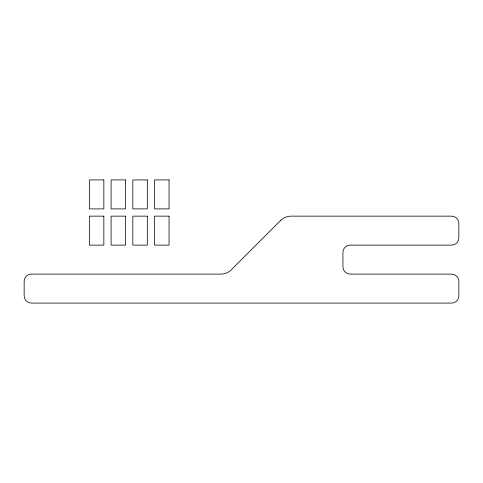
<?xml version="1.0" encoding="UTF-8"?>
<svg xmlns="http://www.w3.org/2000/svg" width="483" height="483" viewBox="0 0 483 483"><rect width="100%" height="100%" fill="white"/><g stroke="black" fill="none" stroke-linecap="round" stroke-linejoin="round"><path stroke-width="0.72" d="M280.726 220.387L231.254 269.858A14.49 14.49 0 0 1 221.009 274.103L31.395 274.103A7.245 7.245 0 0 0 24.15 281.348L24.15 295.837A7.245 7.245 0 0 0 31.395 303.082L451.605 303.082A7.245 7.245 0 0 0 458.85 295.837L458.85 281.348A7.245 7.245 0 0 0 451.605 274.103L350.175 274.103A7.245 7.245 0 0 1 342.93 266.858L342.93 252.368A7.245 7.245 0 0 1 350.175 245.123L451.605 245.123A7.245 7.245 0 0 0 458.85 237.877L458.85 223.388A7.245 7.245 0 0 0 451.605 216.143L290.971 216.143A14.49 14.49 0 0 0 280.726 220.387M103.845 179.917L89.355 179.917L89.355 208.898L103.845 208.898L103.845 179.917M125.58 179.917L111.09 179.917L111.09 208.898L125.58 208.898L125.58 179.917M147.315 179.917L132.825 179.917L132.825 208.898L147.315 208.898L147.315 179.917M169.05 179.917L154.56 179.917L154.56 208.898L169.05 208.898L169.05 179.917M103.845 216.143L89.355 216.143L89.355 245.123L103.845 245.123L103.845 216.143M125.58 216.143L111.09 216.143L111.09 245.123L125.58 245.123L125.58 216.143M147.315 216.143L132.825 216.143L132.825 245.123L147.315 245.123L147.315 216.143M169.05 216.143L154.56 216.143L154.56 245.123L169.05 245.123L169.05 216.143"/></g></svg>
